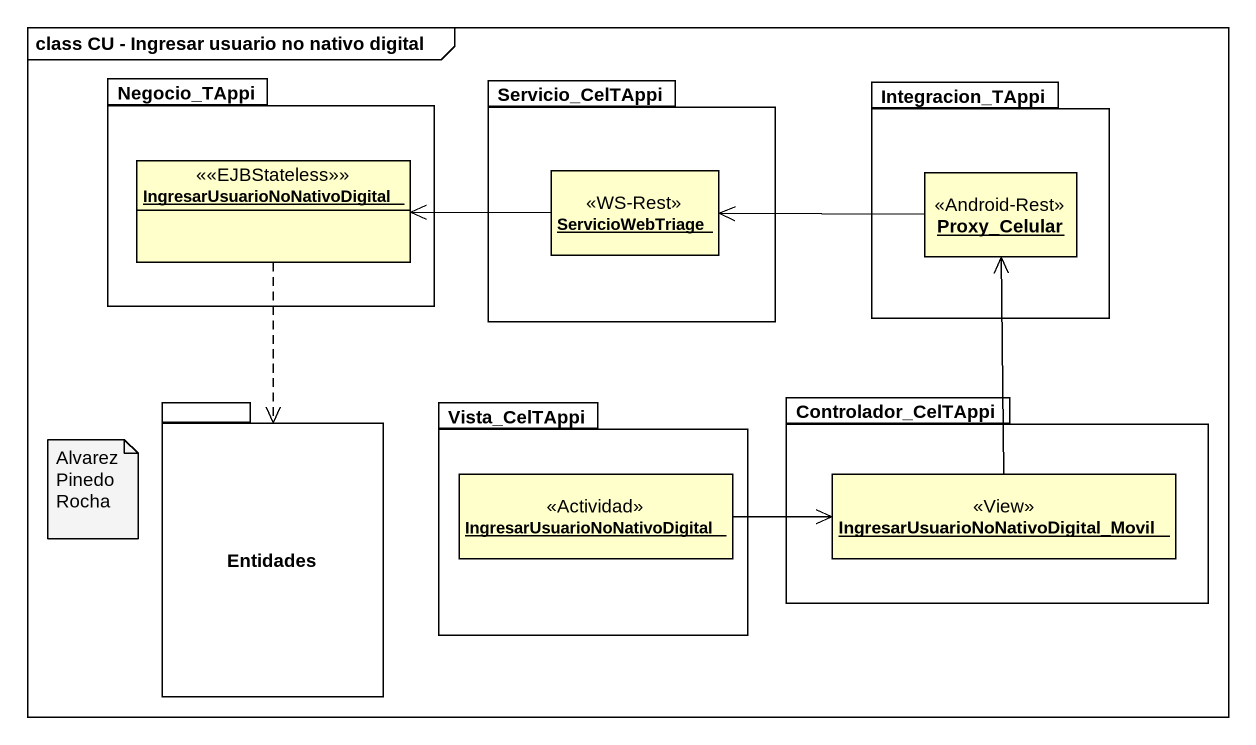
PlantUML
@startuml
mainframe class CU - Ingresar usuario no nativo digital
hide circle
hide empty members
package Negocio_TAppi {
  object "IngresarUsuarioNoNativoDigital" as IngresarUsuarioNoNativoDigit <<EJBStateless>>
}
package Servicio_CelTAppi {
  object ServicioWebTriage <<WS-Rest>>
}
package Integracion_TAppi {
  object Proxy_Celular <<Android-Rest>>
}
package Entidades {
}
package Vista_CelTAppi {
  object "IngresarUsuarioNoNativoDigital" as IngresarUsuarioNoNativoDigit_2 <<Actividad>>
}
package Controlador_CelTAppi {
  object "IngresarUsuarioNoNativoDigital_Movil" as IngresarUsuarioNoNativoDigit_3 <<View>>
}
IngresarUsuarioNoNativoDigit ..> Entidades
ServicioWebTriage -left-> IngresarUsuarioNoNativoDigit
Proxy_Celular -left-> ServicioWebTriage
IngresarUsuarioNoNativoDigit_2 -right-> IngresarUsuarioNoNativoDigit_3
IngresarUsuarioNoNativoDigit_3 -up-> Proxy_Celular
note as N1
  Alvarez
  Pinedo
  Rocha
end note
@enduml
